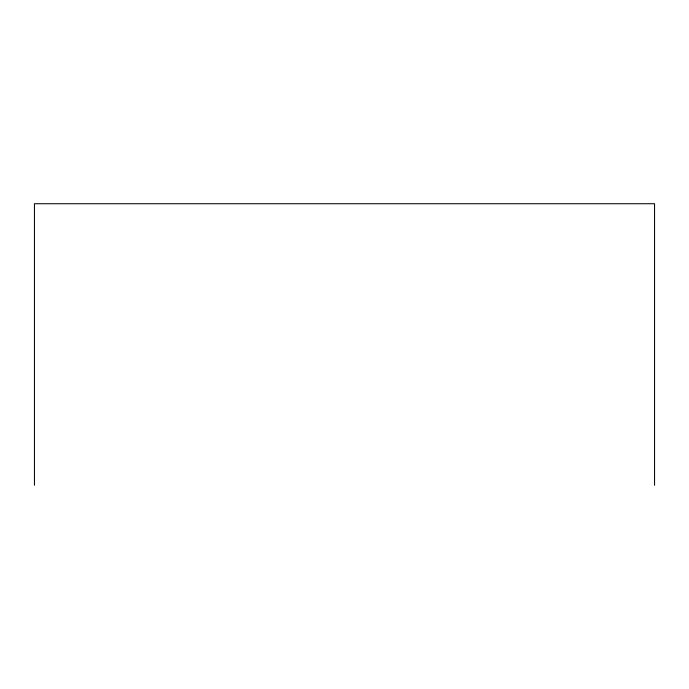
<?xml version="1.0" encoding="UTF-8"?>
<svg xmlns="http://www.w3.org/2000/svg" width="689" height="689" viewBox="0 0 689 689"><rect width="100%" height="100%" fill="white"/><g stroke="black" fill="none" stroke-linecap="round" stroke-linejoin="round"><path stroke-width="1.03" d="M654.55 485.271L654.55 203.729L34.45 203.729L34.45 485.271"/></g></svg>
